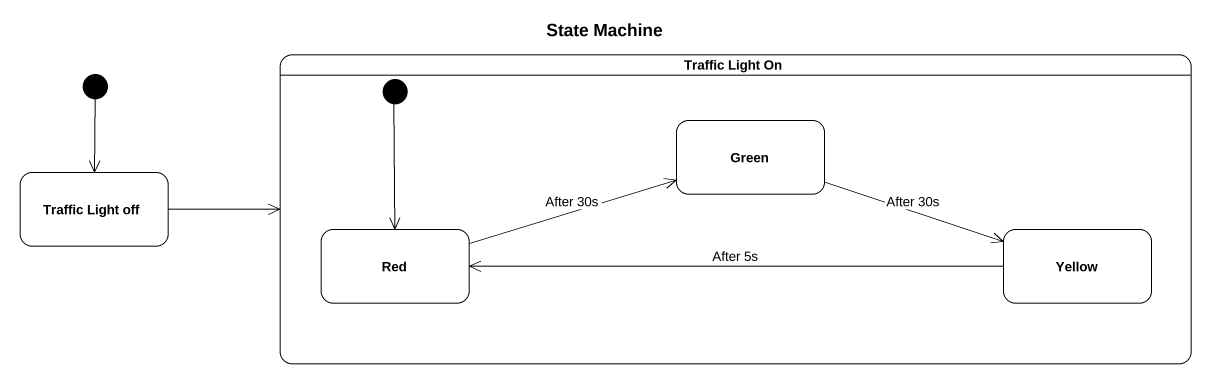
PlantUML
@startuml
title State Machine
hide empty description
state "Traffic Light On" as Traffic_Light_On {
  state Green
  state Red
  state Yellow
  [*] --> Red
}
state "Traffic Light off" as Traffic_Light_off
[*] --> Traffic_Light_off
Green -right-> Yellow : After 30s
Traffic_Light_off -right-> Traffic_Light_On
Red -right-> Green : After 30s
Yellow -left-> Red : After 5s
@enduml
